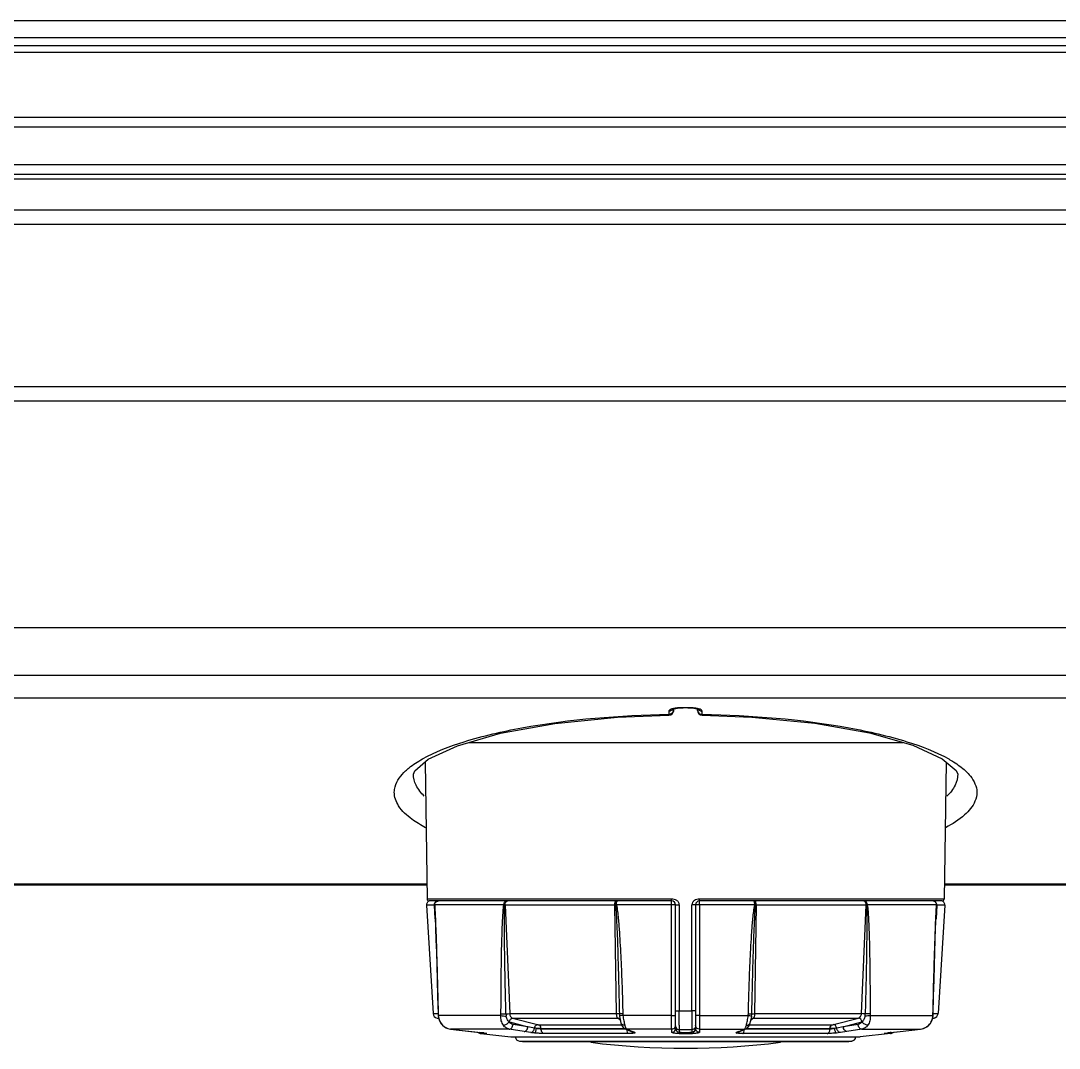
# Model space of a CAD drawing. Header units: millimetres. Extents: x -1319 to 3519, y -1539 to 2345.
# Drawn here: x 549 to 657.8, y -1518 to -1410.3 of the extents above; entities that cross this region are included whole.
import ezdxf

# ---------------------------------------------------------------- set-up
doc = ezdxf.new("R2010")
doc.units = ezdxf.units.MM
doc.header["$LTSCALE"] = 65.395
doc.layers.get('0').update_dxf_attribs({"linetype": 'CONTINUOUS'})

msp = doc.modelspace()

# ---------------------------------------------------------------- linework, layer by layer
at = {"linetype": 'Continuous'}
for p, q in [((1047.16, -1410.34), (228.36, -1410.34)), ((1047.16, -1412.14), (228.36, -1412.14)), ((255.66, -1412.94), (981.66, -1412.94)), ((254.95, -1413.64), (964.23, -1413.64)), ((295.56, -1420.44), (961.6, -1420.44)), ((295.56, -1421.44), (961.6, -1421.44)), ((961.6, -1425.44), (295.56, -1425.44)), ((990.56, -1426.44), (295.56, -1426.44)), ((961.6, -1426.94), (295.56, -1426.94)), ((240.97, -1430.14), (999.16, -1430.14)), ((241.06, -1431.64), (999.06, -1431.64)), ((241.06, -1448.64), (999.06, -1448.64)), ((241.06, -1450.14), (999.06, -1450.14)), ((998.56, -1473.94), (241.56, -1473.94)), ((998.56, -1478.94), (241.56, -1478.94)), ((922.66, -1481.31), (314.66, -1481.31)), ((616.91, -1482.67), (616.91, -1483.01)), ((617.38, -1482.43), (617.64, -1482.37)), ((617.41, -1482.43), (617.41, -1482.58)), ((617.64, -1482.37), (618.01, -1482.33)), ((618.01, -1482.33), (618.41, -1482.31)), ((618.91, -1482.3), (618.41, -1482.3)), ((618.41, -1482.31), (618.41, -1482.3)), ((618.91, -1482.31), (618.41, -1482.31)), ((618.91, -1482.31), (618.91, -1482.3)), ((619.71, -1482.38), (619.95, -1482.44)), ((619.91, -1482.58), (619.91, -1482.43)), ((619.95, -1482.44), (620.01, -1482.46)), ((620.41, -1483.01), (620.41, -1482.67)), ((620.4, -1483.08), (620.41, -1483.01)), ((595.92, -1485.94), (641.41, -1485.94)), ((591.37, -1487.99), (591.58, -1502.35)), ((645.95, -1487.99), (645.74, -1502.35)), ((591.55, -1500.79), (515.77, -1500.79)), ((591.56, -1500.89), (515.77, -1500.89)), ((721.55, -1500.79), (645.77, -1500.79)), ((721.56, -1500.89), (645.77, -1500.89)), ((617.2, -1502.35), (591.58, -1502.35)), ((617.21, -1502.54), (591.78, -1502.54)), ((645.54, -1502.54), (620.11, -1502.54)), ((645.74, -1502.35), (620.12, -1502.35)), ((592.34, -1502.97), (591.51, -1502.97)), ((591.51, -1502.97), (592.21, -1514.35)), ((592.42, -1504.41), (592.34, -1502.97)), ((599.62, -1502.95), (592.37, -1502.95)), ((611.25, -1502.97), (599.75, -1502.97)), ((599.75, -1502.97), (600.24, -1514.35)), ((611.43, -1514.35), (611.25, -1502.97)), ((617.19, -1502.95), (611.41, -1502.95)), ((617.19, -1514.54), (617.19, -1502.95)), ((617.61, -1515.9), (617.61, -1502.94)), ((618, -1502.95), (618, -1514.07)), ((619.32, -1514.07), (619.32, -1502.95)), ((619.71, -1502.94), (619.71, -1515.9)), ((625.91, -1502.95), (620.13, -1502.95)), ((620.13, -1502.95), (620.13, -1514.54)), ((626.07, -1502.97), (625.89, -1514.35)), ((637.57, -1502.97), (626.07, -1502.97)), ((637.08, -1514.35), (637.57, -1502.97)), ((644.95, -1502.95), (637.7, -1502.95)), ((644.98, -1502.97), (644.9, -1504.41)), ((645.81, -1502.97), (644.98, -1502.97)), ((645.81, -1502.97), (645.11, -1514.35)), ((644.59, -1514.39), (644.64, -1512.53)), ((592.21, -1514.35), (592.73, -1514.35)), ((592.74, -1514.36), (592.73, -1514.37)), ((592.73, -1514.37), (592.73, -1514.51)), ((592.73, -1514.51), (592.73, -1514.56)), ((600.24, -1514.35), (611.43, -1514.35)), ((618, -1514.07), (618.66, -1514.07)), ((618.66, -1514.07), (619.32, -1514.07)), ((625.89, -1514.35), (637.08, -1514.35)), ((644.58, -1514.36), (644.59, -1514.37)), ((644.59, -1514.52), (644.59, -1514.39)), ((644.59, -1514.56), (644.59, -1514.52)), ((644.6, -1514.35), (645.11, -1514.35)), ((592.62, -1514.82), (592.78, -1514.82)), ((592.62, -1514.82), (592.79, -1514.85)), ((592.75, -1514.54), (592.73, -1514.56)), ((599.31, -1514.54), (592.75, -1514.54)), ((592.79, -1514.85), (592.82, -1514.93)), ((592.87, -1515.1), (592.87, -1515.1)), ((593.04, -1515.39), (593.18, -1515.55)), ((593.2, -1515.56), (593.18, -1515.55)), ((600.2, -1515.21), (602.14, -1515.72)), ((600.53, -1514.82), (611.54, -1514.82)), ((600.53, -1514.82), (603.15, -1515.5)), ((602.14, -1515.72), (600.58, -1515.47)), ((603.29, -1515.52), (611.96, -1515.52)), ((611.69, -1514.92), (611.54, -1514.82)), ((611.71, -1514.94), (611.69, -1514.92)), ((611.78, -1514.99), (611.71, -1514.94)), ((611.73, -1514.61), (611.77, -1514.81)), ((611.75, -1514.88), (611.75, -1514.88)), ((611.75, -1514.88), (611.79, -1514.93)), ((611.77, -1514.81), (611.79, -1514.92)), ((611.77, -1514.81), (611.77, -1514.81)), ((611.82, -1515.02), (611.78, -1514.99)), ((611.8, -1514.93), (611.81, -1514.95)), ((611.89, -1515.33), (611.89, -1515.33)), ((617.19, -1514.54), (612.1, -1514.54)), ((620.13, -1514.54), (625.22, -1514.54)), ((625.36, -1515.52), (634.03, -1515.52)), ((625.43, -1515.33), (625.43, -1515.33)), ((625.56, -1514.98), (625.5, -1515.02)), ((625.53, -1514.92), (625.55, -1514.81)), ((625.55, -1514.81), (625.59, -1514.61)), ((625.55, -1514.81), (625.55, -1514.81)), ((625.61, -1514.94), (625.56, -1514.98)), ((625.57, -1514.88), (625.57, -1514.88)), ((625.63, -1514.92), (625.61, -1514.94)), ((625.78, -1514.82), (625.63, -1514.92)), ((625.78, -1514.82), (636.79, -1514.82)), ((634.17, -1515.5), (636.79, -1514.82)), ((635.18, -1515.72), (637.12, -1515.21)), ((636.74, -1515.47), (635.18, -1515.72)), ((638.01, -1514.54), (644.57, -1514.54)), ((643.92, -1515.74), (644.14, -1515.55)), ((644.12, -1515.56), (644.14, -1515.55)), ((644.14, -1515.55), (644.27, -1515.4)), ((644.7, -1514.82), (644.53, -1514.85)), ((644.54, -1514.82), (644.7, -1514.82)), ((644.57, -1514.54), (644.59, -1514.56)), ((594.04, -1515.97), (594.03, -1515.97)), ((600.18, -1515.97), (594.04, -1515.97)), ((594.04, -1515.97), (596.17, -1516.22)), ((596.17, -1516.22), (596.17, -1516.22)), ((596.17, -1516.22), (597.11, -1516.32)), ((597.11, -1516.32), (597.11, -1516.32)), ((597.81, -1516.43), (597.2, -1516.43)), ((597.2, -1516.43), (600.36, -1516.78)), ((597.44, -1516.36), (597.51, -1516.37)), ((597.53, -1516.38), (597.51, -1516.37)), ((597.51, -1516.37), (597.6, -1516.39)), ((597.51, -1516.37), (597.53, -1516.38)), ((597.6, -1516.39), (597.66, -1516.4)), ((597.66, -1516.4), (597.71, -1516.4)), ((597.71, -1516.4), (597.74, -1516.41)), ((597.74, -1516.41), (597.76, -1516.41)), ((601.75, -1516.22), (600.18, -1515.97)), ((602.44, -1516.32), (601.75, -1516.22)), ((602.82, -1515.87), (602.14, -1515.72)), ((603.52, -1515.89), (612.26, -1515.89)), ((603.52, -1515.89), (603.52, -1515.97)), ((612.41, -1515.97), (603.52, -1515.97)), ((612.65, -1516.43), (603.83, -1516.43)), ((612.51, -1515.97), (612.33, -1515.93)), ((612.33, -1515.93), (612.97, -1516.21)), ((617.21, -1515.97), (612.51, -1515.97)), ((612.51, -1515.97), (612.8, -1516.09)), ((612.8, -1516.09), (612.91, -1516.14)), ((613.08, -1516.22), (612.9, -1516.18)), ((612.91, -1516.14), (613.08, -1516.22)), ((612.97, -1516.21), (613.14, -1516.28)), ((613.33, -1516.32), (613.14, -1516.28)), ((613.14, -1516.28), (613.14, -1516.28)), ((617.21, -1516.3), (617.21, -1515.97)), ((618.01, -1516.29), (618.01, -1516.03)), ((618.02, -1516.32), (618.13, -1516.34)), ((619.31, -1516.03), (619.31, -1516.29)), ((619.39, -1516.3), (619.49, -1516.26)), ((620.11, -1515.97), (624.81, -1515.97)), ((620.11, -1515.97), (620.11, -1516.3)), ((623.99, -1516.32), (624.18, -1516.28)), ((624.18, -1516.28), (624.35, -1516.21)), ((624.24, -1516.22), (624.41, -1516.14)), ((624.24, -1516.22), (624.42, -1516.18)), ((624.35, -1516.21), (624.99, -1515.93)), ((624.41, -1516.14), (624.52, -1516.09)), ((624.52, -1516.09), (624.81, -1515.97)), ((633.49, -1516.43), (624.67, -1516.43)), ((624.81, -1515.97), (624.99, -1515.93)), ((633.8, -1515.97), (624.91, -1515.97)), ((625.06, -1515.89), (633.8, -1515.89)), ((633.8, -1515.97), (633.8, -1515.89)), ((635.18, -1515.72), (634.5, -1515.87)), ((635.57, -1516.22), (634.88, -1516.32)), ((637.14, -1515.97), (635.57, -1516.22)), ((640.12, -1516.43), (636.96, -1516.78)), ((637.14, -1515.97), (643.28, -1515.97)), ((640.12, -1516.43), (639.51, -1516.43)), ((639.57, -1516.41), (639.56, -1516.41)), ((639.57, -1516.41), (639.58, -1516.41)), ((639.78, -1516.38), (639.87, -1516.37)), ((639.79, -1516.38), (639.81, -1516.37)), ((639.79, -1516.38), (639.8, -1516.37)), ((639.87, -1516.37), (640.11, -1516.34)), ((640.11, -1516.34), (641.15, -1516.22)), ((640.21, -1516.32), (641.15, -1516.22)), ((640.21, -1516.32), (640.21, -1516.32)), ((641.15, -1516.22), (643.29, -1515.97)), ((641.15, -1516.22), (643.28, -1515.97)), ((641.15, -1516.22), (641.15, -1516.22)), ((643.28, -1515.97), (643.29, -1515.97)), ((643.74, -1515.82), (643.92, -1515.73)), ((600.36, -1516.78), (636.96, -1516.78)), ((601.25, -1517.23), (636.07, -1517.23)), ((601.25, -1517.23), (601.56, -1517.27)), ((601.56, -1517.27), (635.76, -1517.27)), ((601.56, -1517.27), (601.69, -1517.27)), ((635.63, -1517.27), (601.69, -1517.27)), ((635.76, -1517.27), (635.63, -1517.27)), ((636.07, -1517.23), (635.76, -1517.27))]:
    msp.add_line(p, q, dxfattribs=at)
for points in [[(617.29, -1482.47), (617.28, -1482.47), (617.38, -1482.43)], [(618.91, -1482.31), (619.36, -1482.33), (619.71, -1482.38)], [(590.14, -1489.27), (590.3, -1488.9), (591.7, -1487.7), (594.76, -1486.28), (599.27, -1484.98), (604.97, -1483.96), (611.54, -1483.3), (616.92, -1483.08)], [(620.4, -1483.08), (625.6, -1483.29), (632.19, -1483.93), (637.92, -1484.95), (642.46, -1486.24), (645.56, -1487.67), (647.01, -1488.88), (647.18, -1489.27)], [(592.37, -1503.32), (592.42, -1504.21), (592.47, -1505.41), (592.51, -1506.62), (592.55, -1507.91), (592.59, -1509.29), (592.63, -1510.82), (592.68, -1512.53), (592.73, -1514.37)], [(644.64, -1512.53), (644.69, -1510.82), (644.73, -1509.3), (644.77, -1507.91), (644.81, -1506.62), (644.86, -1505.41), (644.9, -1504.22), (644.95, -1503.32)], [(592.73, -1514.56), (592.76, -1514.77), (592.87, -1515.09), (593.04, -1515.39)], [(592.87, -1515.1), (593.05, -1515.4), (593.18, -1515.55)], [(593.18, -1515.55), (593.4, -1515.74), (593.58, -1515.82)], [(593.2, -1515.57), (593.39, -1515.73), (593.76, -1515.91), (594.03, -1515.97)], [(611.79, -1514.92), (611.85, -1515.17), (611.89, -1515.33)], [(611.89, -1515.33), (611.94, -1515.48), (612.03, -1515.66), (612.15, -1515.82), (612.33, -1515.93)], [(624.99, -1515.93), (625.16, -1515.83), (625.29, -1515.67), (625.38, -1515.48), (625.43, -1515.33)], [(625.43, -1515.33), (625.47, -1515.18), (625.53, -1514.92)], [(625.52, -1514.92), (625.51, -1514.94), (625.52, -1514.94)], [(625.52, -1514.94), (625.56, -1514.9), (625.57, -1514.88)], [(644.27, -1515.4), (644.45, -1515.1), (644.56, -1514.78), (644.59, -1514.56)], [(644.37, -1515.24), (644.45, -1515.09), (644.5, -1514.93)], [(594.03, -1515.97), (597.2, -1516.33), (597.44, -1516.36)], [(617.61, -1515.89), (617.63, -1516.03), (617.71, -1516.16), (617.81, -1516.25), (617.92, -1516.3), (618.02, -1516.32)], [(618.13, -1516.34), (618.28, -1516.35), (618.46, -1516.36), (618.65, -1516.36), (618.85, -1516.36), (619.03, -1516.35), (619.17, -1516.34)], [(619.17, -1516.34), (619.29, -1516.32), (619.39, -1516.3)], [(619.49, -1516.26), (619.6, -1516.17), (619.68, -1516.05), (619.71, -1515.89)], [(639.56, -1516.41), (639.56, -1516.41), (639.57, -1516.41), (639.6, -1516.4), (639.65, -1516.4)], [(639.65, -1516.4), (639.71, -1516.39), (639.78, -1516.38)], [(643.29, -1515.97), (643.55, -1515.91), (643.92, -1515.74)]]:
    msp.add_lwpolyline(points, dxfattribs=at)
for centre, radius, start, end in [((616.91, -1482.58), 0.5, 270.8946, 0), ((618.41, -1488.27), 5.97, 89.9948, 92.1409), ((618.91, -1488.24), 5.94, 87.4326, 90.0097), ((620.41, -1482.58), 0.5, 180, 269.1062), ((591.91, -1502.94), 0.4, 90, 183.5), ((591.78, -1502.34), 0.2, 180.84, 270), ((592.75, -1502.91), 0.369, 90.0072, 93.8752), ((599.91, -1502.67), 0.122, 90.0198, 96.3934), ((617.21, -1502.94), 0.4, 0, 90), ((620.11, -1502.94), 0.4, 90, 180), ((637.41, -1502.67), 0.122, 83.6083, 89.9812), ((644.57, -1502.91), 0.369, 86.1248, 89.9928), ((645.41, -1502.94), 0.4, 356.5, 90), ((645.54, -1502.34), 0.2, 270, 359.16), ((545.04, -1506.05), 47.41, 3.3537, 3.725), ((599.75, -1498.66), 4.31, 269.1514, 269.9029), ((600.04, -1502.78), 0.238, 120.0018, 121.7723), ((611.25, -1497.5), 5.47, 270.0395, 270.7491), ((613.14, -1512.61), 9.81, 100.18, 100.7042), ((624.15, -1512.76), 9.96, 79.2993, 79.8157), ((626.07, -1497.5), 5.47, 269.2508, 269.9608), ((637.28, -1502.78), 0.238, 58.2278, 59.9982), ((637.57, -1498.66), 4.31, 270.0975, 270.8485), ((692.28, -1506.05), 47.41, 176.2749, 176.6463), ((592.71, -1514.32), 0.5, 183.5, 259.5), ((596.53, -1514.27), 3.79, 181.4209, 182.7431), ((597.86, -1514.21), 5.11, 182.757, 183.7233), ((601.77, -1514.31), 1.93, 181.7515, 188.862), ((613.93, -1514.33), 2.21, 181.1093, 187.3062), ((623.38, -1514.32), 2.22, 352.701, 358.8839), ((635.55, -1514.31), 1.94, 351.1461, 358.2413), ((640.79, -1514.27), 3.78, 357.3126, 358.5793), ((639.53, -1514.21), 5.05, 356.2715, 357.2923), ((644.61, -1514.32), 0.5, 280.5, 356.5), ((594.25, -1514.46), 1.5, 182.798, 183.5433), ((594.27, -1514.51), 1.5, 223.9552, 224.6058), ((594.22, -1514.55), 1.43, 224.6086, 236.9445), ((600.32, -1514.75), 0.477, 252.5046, 255.3146), ((611.54, -1515.18), 0.36, 57.3375, 66.6044), ((611.54, -1515.18), 0.362, 54.3906, 57.3393), ((625.78, -1515.18), 0.362, 122.8758, 125.6098), ((625.78, -1515.18), 0.361, 113.3967, 122.8776), ((637, -1514.75), 0.477, 284.687, 287.496), ((643.1, -1514.55), 1.43, 302.8366, 315.3918), ((643.06, -1514.51), 1.49, 315.3886, 316.0392), ((643.07, -1514.46), 1.5, 356.4607, 357.2024), ((594.2, -1514.58), 1.4, 236.9827, 250.6584), ((594.19, -1514.6), 1.38, 250.7112, 263.3865), ((597.26, -1515.94), 0.5, 227.6271, 263.661), ((594.24, -1541.32), 25.16, 82.7732, 83.4402), ((595.27, -1533.05), 16.83, 82.3474, 82.7374), ((597.87, -1515.96), 0.476, 250.8506, 263.4182), ((603.68, -1570.71), 54.82, 90.1728, 90.6826), ((599.56, -1547.73), 34.29, 66.5523, 66.78), ((599.88, -1547), 33.5, 66.3189, 66.5509), ((617.63, -1515.9), 0.0247, 180.0347, 187.3885), ((618.66, -1764.7), 248.67, 89.8502, 90.1498), ((619.69, -1515.9), 0.0247, 351.5787, 0.0044), ((637.44, -1547), 33.5, 113.4491, 113.6811), ((637.76, -1547.73), 34.29, 113.22, 113.4477), ((633.7, -1562.68), 46.79, 89.2736, 89.8709), ((639.45, -1515.96), 0.476, 276.582, 289.1746), ((642.05, -1533.04), 16.81, 97.037, 97.662), ((643.04, -1540.94), 24.78, 96.5501, 97.0694), ((640.06, -1515.94), 0.5, 276.339, 312.3729), ((643.13, -1514.6), 1.38, 276.6125, 289.0187), ((643.12, -1514.58), 1.4, 289.0707, 302.796), ((601.31, -1516.73), 0.5, 186.1335, 263), ((618.66, -1437.97), 80, 262.8664, 277.1336), ((636.01, -1516.73), 0.5, 277, 353.8665)]:
    msp.add_arc(centre, radius, start, end, dxfattribs=at)
for points, knots in [([(616.93, -1482.61), (616.92, -1482.62), (616.91, -1482.64), (616.91, -1482.66), (616.91, -1482.67)], [0, 0, 0, 0, 0.523395, 1, 1, 1, 1]), ([(617.41, -1482.39), (617.35, -1482.4), (617.18, -1482.45), (616.99, -1482.51), (616.93, -1482.61)], [0, 0, 0, 0, 0.339142, 1, 1, 1, 1]), ([(619.91, -1482.39), (619.86, -1482.38), (619.61, -1482.33), (619.37, -1482.31), (619.18, -1482.3)], [0, 0, 0, 0, 0.225904, 1, 1, 1, 1]), ([(620.41, -1482.67), (620.41, -1482.6), (620.21, -1482.46), (620.04, -1482.42), (619.91, -1482.39)], [0, 0, 0, 0, 0.343329, 1, 1, 1, 1]), ([(591.09, -1487.67), (592.46, -1486.9), (595.91, -1485.6), (604.5, -1483.64), (611.76, -1483.09), (616.91, -1483.01)], [0, 0, 0, 0, 0.179214, 0.414572, 1, 1, 1, 1]), ([(616.91, -1483.01), (616.91, -1483.03), (616.91, -1483.05), (616.91, -1483.07), (616.92, -1483.07)], [0, 0, 0, 0, 0.618969, 1, 1, 1, 1]), ([(616.92, -1483.07), (616.92, -1483.08), (616.92, -1483.08), (616.92, -1483.08), (616.92, -1483.08)], [0, 0, 0, 0, 0.720802, 1, 1, 1, 1]), ([(620.41, -1483.01), (625.56, -1483.09), (632.82, -1483.64), (641.41, -1485.6), (644.85, -1486.89), (646.23, -1487.67)], [0, 0, 0, 0, 0.585386, 0.820752, 1, 1, 1, 1]), ([(589.32, -1488.92), (589.44, -1488.81), (589.99, -1488.34), (590.6, -1487.95), (591.09, -1487.67)], [0, 0, 0, 0, 0.225147, 1, 1, 1, 1]), ([(646.23, -1487.67), (646.4, -1487.77), (647.02, -1488.14), (647.61, -1488.57), (648, -1488.92)], [0, 0, 0, 0, 0.275861, 1, 1, 1, 1]), ([(588.14, -1491.14), (588.15, -1490.95), (588.28, -1490.1), (588.84, -1489.38), (589.32, -1488.92)], [0, 0, 0, 0, 0.221528, 1, 1, 1, 1]), ([(591.28, -1491.57), (590.94, -1491.23), (590.37, -1490.54), (590.14, -1489.64), (590.14, -1489.24)], [0, 0, 0, 0, 0.5442, 1, 1, 1, 1]), ([(647.18, -1489.24), (647.18, -1489.64), (646.95, -1490.54), (646.38, -1491.23), (646.04, -1491.57)], [0, 0, 0, 0, 0.455802, 1, 1, 1, 1]), ([(648, -1488.92), (648.18, -1489.09), (648.76, -1489.7), (649.17, -1490.54), (649.18, -1491.14)], [0, 0, 0, 0, 0.292713, 1, 1, 1, 1]), ([(591.42, -1494.87), (590.93, -1494.6), (589.88, -1493.97), (588.57, -1492.81), (588.13, -1491.64), (588.14, -1491.14)], [0, 0, 0, 0, 0.326634, 0.70837, 1, 1, 1, 1]), ([(649.18, -1491.14), (649.18, -1491.47), (648.97, -1492.4), (647.8, -1493.75), (646.61, -1494.49), (645.9, -1494.87)], [0, 0, 0, 0, 0.189451, 0.533695, 1, 1, 1, 1]), ([(592.34, -1502.97), (592.34, -1502.92), (592.35, -1502.81), (592.44, -1502.66), (592.57, -1502.57), (592.67, -1502.54), (592.73, -1502.54)], [0, 0, 0, 0, 0.253542, 0.505147, 0.753699, 1, 1, 1, 1]), ([(592.37, -1502.95), (592.36, -1502.85), (592.43, -1502.65), (592.63, -1502.55), (592.73, -1502.55)], [0, 0, 0, 0, 0.505498, 1, 1, 1, 1]), ([(599.62, -1502.95), (599.61, -1502.9), (599.63, -1502.8), (599.69, -1502.67), (599.78, -1502.57), (599.86, -1502.54), (599.9, -1502.54)], [0, 0, 0, 0, 0.288695, 0.556836, 0.791847, 1, 1, 1, 1]), ([(599.69, -1502.97), (599.69, -1502.92), (599.7, -1502.82), (599.74, -1502.66), (599.83, -1502.55), (599.9, -1502.55)], [0, 0, 0, 0, 0.310015, 0.593315, 1, 1, 1, 1]), ([(599.92, -1502.57), (599.93, -1502.57), (599.96, -1502.55), (600, -1502.54), (600.02, -1502.54)], [0, 0, 0, 0, 0.25938, 1, 1, 1, 1]), ([(611.25, -1502.97), (611.25, -1502.87), (611.26, -1502.75), (611.3, -1502.62), (611.32, -1502.57), (611.34, -1502.54), (611.36, -1502.54)], [0, 0, 0, 0, 0.660034, 0.783004, 0.880433, 1, 1, 1, 1]), ([(611.43, -1502.58), (611.43, -1502.57), (611.45, -1502.56), (611.48, -1502.54), (611.5, -1502.54)], [0, 0, 0, 0, 0.281711, 1, 1, 1, 1]), ([(611.48, -1502.58), (611.48, -1502.57), (611.49, -1502.56), (611.5, -1502.55), (611.51, -1502.55)], [0, 0, 0, 0, 0.298799, 1, 1, 1, 1]), ([(617.19, -1502.95), (617.19, -1502.9), (617.19, -1502.83), (617.19, -1502.73), (617.19, -1502.67), (617.2, -1502.62), (617.2, -1502.58), (617.2, -1502.56), (617.21, -1502.54), (617.21, -1502.54)], [0, 0, 0, 0, 0.379524, 0.551682, 0.702937, 0.827453, 0.920299, 0.978097, 1, 1, 1, 1]), ([(617.21, -1502.54), (617.21, -1502.54), (617.21, -1502.54), (617.21, -1502.53), (617.2, -1502.51), (617.2, -1502.47), (617.2, -1502.42), (617.2, -1502.37), (617.2, -1502.34)], [0, 0, 0, 0, 0.021788, 0.079304, 0.171935, 0.29583, 0.619018, 1, 1, 1, 1]), ([(618, -1502.95), (618, -1502.86), (617.94, -1502.67), (617.74, -1502.47), (617.48, -1502.36), (617.29, -1502.35), (617.2, -1502.35)], [0, 0, 0, 0, 0.248673, 0.498719, 0.749065, 1, 1, 1, 1]), ([(620.12, -1502.35), (620.03, -1502.35), (619.84, -1502.36), (619.58, -1502.47), (619.38, -1502.67), (619.32, -1502.86), (619.32, -1502.95)], [0, 0, 0, 0, 0.250936, 0.501282, 0.751327, 1, 1, 1, 1]), ([(620.11, -1502.54), (620.11, -1502.54), (620.11, -1502.54), (620.11, -1502.53), (620.12, -1502.51), (620.12, -1502.47), (620.12, -1502.42), (620.12, -1502.37), (620.12, -1502.34)], [0, 0, 0, 0, 0.021772, 0.0793, 0.171969, 0.295836, 0.61905, 1, 1, 1, 1]), ([(620.13, -1502.95), (620.13, -1502.9), (620.13, -1502.83), (620.13, -1502.73), (620.13, -1502.67), (620.12, -1502.62), (620.12, -1502.58), (620.12, -1502.56), (620.11, -1502.54), (620.11, -1502.54)], [0, 0, 0, 0, 0.379524, 0.551682, 0.702937, 0.827453, 0.920299, 0.978097, 1, 1, 1, 1]), ([(625.89, -1502.58), (625.89, -1502.57), (625.87, -1502.56), (625.84, -1502.54), (625.82, -1502.54)], [0, 0, 0, 0, 0.281712, 1, 1, 1, 1]), ([(625.84, -1502.58), (625.84, -1502.57), (625.83, -1502.56), (625.82, -1502.55), (625.82, -1502.55)], [0, 0, 0, 0, 0.298799, 1, 1, 1, 1]), ([(626.07, -1502.97), (626.07, -1502.87), (626.06, -1502.75), (626.02, -1502.62), (626, -1502.57), (625.98, -1502.54), (625.96, -1502.54)], [0, 0, 0, 0, 0.660034, 0.783004, 0.880433, 1, 1, 1, 1]), ([(637.4, -1502.57), (637.39, -1502.57), (637.36, -1502.55), (637.32, -1502.54), (637.3, -1502.54)], [0, 0, 0, 0, 0.25938, 1, 1, 1, 1]), ([(637.7, -1502.95), (637.71, -1502.9), (637.69, -1502.8), (637.64, -1502.67), (637.54, -1502.57), (637.46, -1502.54), (637.42, -1502.54)], [0, 0, 0, 0, 0.288695, 0.556836, 0.791847, 1, 1, 1, 1]), ([(637.63, -1502.97), (637.63, -1502.92), (637.62, -1502.82), (637.58, -1502.66), (637.49, -1502.55), (637.42, -1502.55)], [0, 0, 0, 0, 0.310017, 0.593317, 1, 1, 1, 1]), ([(644.98, -1502.97), (644.98, -1502.92), (644.97, -1502.81), (644.88, -1502.66), (644.75, -1502.57), (644.65, -1502.54), (644.59, -1502.54)], [0, 0, 0, 0, 0.253542, 0.505147, 0.753699, 1, 1, 1, 1]), ([(644.95, -1502.95), (644.96, -1502.85), (644.89, -1502.65), (644.69, -1502.55), (644.59, -1502.55)], [0, 0, 0, 0, 0.505498, 1, 1, 1, 1]), ([(592.35, -1502.97), (592.35, -1502.97), (592.35, -1502.97), (592.34, -1502.97), (592.34, -1502.97)], [0, 0, 0, 0, 0.141496, 1, 1, 1, 1]), ([(592.35, -1502.97), (592.35, -1502.89), (592.39, -1502.72), (592.52, -1502.61), (592.59, -1502.58)], [0, 0, 0, 0, 0.500361, 1, 1, 1, 1]), ([(592.37, -1502.95), (592.36, -1502.95), (592.36, -1502.96), (592.35, -1502.96), (592.35, -1502.97)], [0, 0, 0, 0, 0.306284, 1, 1, 1, 1]), ([(592.4, -1503.43), (592.42, -1503.89), (592.46, -1504.79), (592.53, -1506.61), (592.6, -1508.89), (592.68, -1511.63), (592.72, -1513.45), (592.74, -1514.36)], [0, 0, 0, 0, 0.124534, 0.249428, 0.499503, 0.749722, 1, 1, 1, 1]), ([(599.32, -1514.36), (599.32, -1513.41), (599.33, -1511.98), (599.35, -1510.08), (599.37, -1508.65), (599.39, -1507.22), (599.43, -1506.03), (599.46, -1505.08), (599.5, -1504.37), (599.54, -1503.66), (599.58, -1503.19), (599.62, -1502.95)], [0, 0, 0, 0, 0.25031, 0.375442, 0.500552, 0.625629, 0.750651, 0.813128, 0.875561, 0.937912, 1, 1, 1, 1]), ([(599.69, -1502.97), (599.68, -1502.97), (599.66, -1502.96), (599.63, -1502.96), (599.62, -1502.95)], [0, 0, 0, 0, 0.263638, 1, 1, 1, 1]), ([(599.84, -1514.37), (599.81, -1513.42), (599.77, -1511.52), (599.72, -1509.14), (599.7, -1507.24), (599.68, -1505.82), (599.67, -1504.63), (599.67, -1503.68), (599.68, -1503.21), (599.69, -1502.97)], [0, 0, 0, 0, 0.250116, 0.500199, 0.625221, 0.750222, 0.875183, 0.93763, 1, 1, 1, 1]), ([(599.75, -1502.97), (599.74, -1502.93), (599.75, -1502.79), (599.82, -1502.63), (599.91, -1502.58)], [0, 0, 0, 0, 0.279091, 1, 1, 1, 1]), ([(611.32, -1502.97), (611.32, -1502.89), (611.33, -1502.75), (611.39, -1502.62), (611.43, -1502.58)], [0, 0, 0, 0, 0.570481, 1, 1, 1, 1]), ([(611.32, -1502.97), (611.35, -1503.21), (611.38, -1503.68), (611.43, -1504.63), (611.48, -1505.82), (611.54, -1507.24), (611.59, -1509.14), (611.66, -1511.52), (611.7, -1513.42), (611.72, -1514.37)], [0, 0, 0, 0, 0.062519, 0.125032, 0.250045, 0.375048, 0.500046, 0.750028, 1, 1, 1, 1]), ([(611.41, -1502.95), (611.41, -1502.88), (611.42, -1502.77), (611.44, -1502.64), (611.46, -1502.59), (611.48, -1502.58)], [0, 0, 0, 0, 0.588096, 0.82492, 1, 1, 1, 1]), ([(611.41, -1502.95), (611.46, -1503.18), (611.53, -1503.66), (611.61, -1504.37), (611.67, -1505.08), (611.74, -1506.03), (611.81, -1507.22), (611.89, -1508.65), (611.95, -1510.08), (612.02, -1511.98), (612.06, -1513.41), (612.08, -1514.36)], [0, 0, 0, 0, 0.062467, 0.124966, 0.18747, 0.249975, 0.374983, 0.49999, 0.624996, 0.749999, 1, 1, 1, 1]), ([(617.61, -1502.94), (617.61, -1502.95), (617.61, -1502.95), (617.6, -1502.95), (617.59, -1502.95), (617.57, -1502.95), (617.53, -1502.95), (617.48, -1502.95), (617.42, -1502.95), (617.32, -1502.95), (617.24, -1502.95), (617.19, -1502.95)], [0, 0, 0, 0, 0.005241, 0.019964, 0.04418, 0.077728, 0.171248, 0.296746, 0.448956, 0.621715, 1, 1, 1, 1]), ([(617.61, -1502.94), (617.61, -1502.95), (617.61, -1502.94), (617.62, -1502.95), (617.63, -1502.95), (617.65, -1502.95), (617.68, -1502.95), (617.73, -1502.95), (617.79, -1502.95), (617.88, -1502.95), (617.95, -1502.95), (618, -1502.95)], [0, 0, 0, 0, 0.005022, 0.019417, 0.043119, 0.075969, 0.167966, 0.291715, 0.442779, 0.615656, 1, 1, 1, 1]), ([(619.71, -1502.94), (619.71, -1502.95), (619.71, -1502.94), (619.7, -1502.95), (619.69, -1502.95), (619.67, -1502.95), (619.64, -1502.95), (619.59, -1502.95), (619.53, -1502.95), (619.44, -1502.95), (619.37, -1502.95), (619.32, -1502.95)], [0, 0, 0, 0, 0.005022, 0.019417, 0.043119, 0.075969, 0.167966, 0.291715, 0.442779, 0.615656, 1, 1, 1, 1]), ([(620.13, -1502.95), (620.08, -1502.95), (620, -1502.95), (619.9, -1502.95), (619.84, -1502.95), (619.79, -1502.95), (619.75, -1502.95), (619.73, -1502.95), (619.72, -1502.95), (619.71, -1502.95), (619.71, -1502.95), (619.71, -1502.94)], [0, 0, 0, 0, 0.378285, 0.551044, 0.703254, 0.828752, 0.922272, 0.95582, 0.980036, 0.994759, 1, 1, 1, 1]), ([(625.24, -1514.36), (625.26, -1513.41), (625.3, -1511.98), (625.37, -1510.08), (625.43, -1508.65), (625.51, -1507.22), (625.58, -1506.03), (625.65, -1505.08), (625.71, -1504.37), (625.79, -1503.66), (625.86, -1503.18), (625.91, -1502.95)], [0, 0, 0, 0, 0.250001, 0.375004, 0.50001, 0.625017, 0.750025, 0.81253, 0.875034, 0.937534, 1, 1, 1, 1]), ([(625.6, -1514.37), (625.62, -1513.42), (625.66, -1511.52), (625.73, -1509.14), (625.78, -1507.24), (625.84, -1505.82), (625.89, -1504.63), (625.94, -1503.68), (625.97, -1503.21), (626, -1502.97)], [0, 0, 0, 0, 0.249972, 0.499954, 0.624952, 0.749955, 0.874968, 0.937481, 1, 1, 1, 1]), ([(625.91, -1502.95), (625.91, -1502.88), (625.9, -1502.77), (625.88, -1502.64), (625.86, -1502.59), (625.84, -1502.58)], [0, 0, 0, 0, 0.588096, 0.82492, 1, 1, 1, 1]), ([(626, -1502.97), (626, -1502.89), (625.99, -1502.75), (625.93, -1502.62), (625.89, -1502.58)], [0, 0, 0, 0, 0.57048, 1, 1, 1, 1]), ([(637.57, -1502.97), (637.58, -1502.93), (637.57, -1502.79), (637.5, -1502.63), (637.41, -1502.58)], [0, 0, 0, 0, 0.279091, 1, 1, 1, 1]), ([(637.63, -1502.97), (637.64, -1503.21), (637.65, -1503.68), (637.65, -1504.63), (637.64, -1505.82), (637.63, -1507.24), (637.6, -1509.14), (637.55, -1511.52), (637.51, -1513.42), (637.48, -1514.37)], [0, 0, 0, 0, 0.06237, 0.124817, 0.249778, 0.374779, 0.499801, 0.749884, 1, 1, 1, 1]), ([(637.7, -1502.95), (637.7, -1502.95), (637.67, -1502.96), (637.65, -1502.96), (637.63, -1502.97)], [0, 0, 0, 0, 0.235744, 1, 1, 1, 1]), ([(637.7, -1502.95), (637.74, -1503.19), (637.78, -1503.66), (637.82, -1504.37), (637.86, -1505.08), (637.89, -1506.03), (637.93, -1507.22), (637.95, -1508.65), (637.97, -1510.08), (637.99, -1511.98), (638, -1513.41), (638, -1514.36)], [0, 0, 0, 0, 0.062088, 0.124439, 0.186872, 0.249349, 0.374371, 0.499448, 0.624558, 0.74969, 1, 1, 1, 1]), ([(644.58, -1514.36), (644.6, -1513.46), (644.64, -1511.64), (644.72, -1508.93), (644.79, -1506.66), (644.86, -1504.85), (644.9, -1503.95), (644.92, -1503.5)], [0, 0, 0, 0, 0.250267, 0.500475, 0.750542, 0.875438, 1, 1, 1, 1]), ([(644.97, -1502.97), (644.97, -1502.89), (644.93, -1502.72), (644.8, -1502.61), (644.73, -1502.58)], [0, 0, 0, 0, 0.500361, 1, 1, 1, 1]), ([(644.97, -1502.97), (644.97, -1502.97), (644.97, -1502.96), (644.96, -1502.96), (644.95, -1502.95)], [0, 0, 0, 0, 0.202387, 1, 1, 1, 1]), ([(644.98, -1502.97), (644.98, -1502.97), (644.98, -1502.97), (644.97, -1502.97), (644.97, -1502.97)], [0, 0, 0, 0, 0.358439, 1, 1, 1, 1]), ([(599.32, -1514.36), (599.36, -1514.36), (599.53, -1514.37), (599.7, -1514.37), (599.84, -1514.37)], [0, 0, 0, 0, 0.213536, 1, 1, 1, 1]), ([(599.84, -1514.37), (599.87, -1514.37), (600, -1514.36), (600.14, -1514.35), (600.24, -1514.35)], [0, 0, 0, 0, 0.264401, 1, 1, 1, 1]), ([(600.24, -1514.35), (600.24, -1514.46), (600.29, -1514.65), (600.45, -1514.79), (600.53, -1514.82)], [0, 0, 0, 0, 0.548265, 1, 1, 1, 1]), ([(611.72, -1514.37), (611.7, -1514.36), (611.67, -1514.36), (611.58, -1514.36), (611.5, -1514.35), (611.43, -1514.35)], [0, 0, 0, 0, 0.130403, 0.351916, 1, 1, 1, 1]), ([(611.54, -1514.82), (611.52, -1514.8), (611.49, -1514.75), (611.46, -1514.65), (611.44, -1514.51), (611.44, -1514.41), (611.43, -1514.35)], [0, 0, 0, 0, 0.142284, 0.368735, 0.664039, 1, 1, 1, 1]), ([(612.08, -1514.36), (612, -1514.37), (611.88, -1514.37), (611.76, -1514.37), (611.72, -1514.37)], [0, 0, 0, 0, 0.649454, 1, 1, 1, 1]), ([(617.19, -1514.54), (617.24, -1514.54), (617.32, -1514.54), (617.42, -1514.54), (617.48, -1514.54), (617.53, -1514.53), (617.57, -1514.53), (617.59, -1514.53), (617.6, -1514.53), (617.61, -1514.53), (617.61, -1514.53), (617.61, -1514.53)], [0, 0, 0, 0, 0.378203, 0.55107, 0.703261, 0.828652, 0.922277, 0.955785, 0.979999, 0.994746, 1, 1, 1, 1]), ([(617.61, -1514.07), (617.61, -1514.07), (617.61, -1514.07), (617.62, -1514.07), (617.63, -1514.07), (617.65, -1514.07), (617.68, -1514.07), (617.73, -1514.07), (617.79, -1514.07), (617.88, -1514.07), (617.95, -1514.07), (618, -1514.07)], [0, 0, 0, 0, 0.005025, 0.01942, 0.043121, 0.075969, 0.167963, 0.291708, 0.44277, 0.615646, 1, 1, 1, 1]), ([(618.01, -1516.03), (618.01, -1515.97), (618.01, -1515.75), (618, -1515.34), (618, -1514.75), (618, -1514.31), (618, -1514.07)], [0, 0, 0, 0, 0.102701, 0.324979, 0.637727, 1, 1, 1, 1]), ([(619.32, -1514.07), (619.32, -1514.31), (619.32, -1514.75), (619.32, -1515.34), (619.31, -1515.75), (619.31, -1515.97), (619.31, -1516.03)], [0, 0, 0, 0, 0.362273, 0.675021, 0.897299, 1, 1, 1, 1]), ([(619.71, -1514.07), (619.71, -1514.07), (619.71, -1514.07), (619.7, -1514.07), (619.69, -1514.07), (619.67, -1514.07), (619.64, -1514.07), (619.59, -1514.07), (619.53, -1514.07), (619.44, -1514.07), (619.37, -1514.07), (619.32, -1514.07)], [0, 0, 0, 0, 0.005032, 0.019434, 0.04314, 0.075992, 0.167992, 0.291739, 0.442798, 0.615667, 1, 1, 1, 1]), ([(620.13, -1514.54), (620.08, -1514.54), (620, -1514.54), (619.9, -1514.54), (619.84, -1514.54), (619.79, -1514.53), (619.75, -1514.53), (619.73, -1514.53), (619.72, -1514.53), (619.71, -1514.53), (619.71, -1514.53), (619.71, -1514.53)], [0, 0, 0, 0, 0.378187, 0.551049, 0.703238, 0.82863, 0.922259, 0.955771, 0.979989, 0.994741, 1, 1, 1, 1]), ([(625.24, -1514.36), (625.32, -1514.37), (625.44, -1514.37), (625.56, -1514.37), (625.6, -1514.37)], [0, 0, 0, 0, 0.649403, 1, 1, 1, 1]), ([(625.6, -1514.37), (625.62, -1514.36), (625.65, -1514.36), (625.74, -1514.36), (625.82, -1514.35), (625.89, -1514.35)], [0, 0, 0, 0, 0.130387, 0.351894, 1, 1, 1, 1]), ([(625.89, -1514.35), (625.88, -1514.41), (625.88, -1514.51), (625.86, -1514.65), (625.83, -1514.75), (625.8, -1514.8), (625.78, -1514.82)], [0, 0, 0, 0, 0.335952, 0.63126, 0.857713, 1, 1, 1, 1]), ([(636.79, -1514.82), (636.87, -1514.79), (637.03, -1514.65), (637.08, -1514.46), (637.08, -1514.35)], [0, 0, 0, 0, 0.45173, 1, 1, 1, 1]), ([(637.48, -1514.37), (637.45, -1514.37), (637.32, -1514.36), (637.18, -1514.35), (637.08, -1514.35)], [0, 0, 0, 0, 0.264406, 1, 1, 1, 1]), ([(638, -1514.36), (637.96, -1514.36), (637.79, -1514.37), (637.62, -1514.37), (637.48, -1514.37)], [0, 0, 0, 0, 0.21354, 1, 1, 1, 1]), ([(592.75, -1514.56), (592.76, -1514.74), (592.85, -1515.1), (593.06, -1515.42), (593.19, -1515.55)], [0, 0, 0, 0, 0.501228, 1, 1, 1, 1]), ([(599.57, -1515.56), (599.47, -1515.42), (599.32, -1515.08), (599.3, -1514.72), (599.31, -1514.54)], [0, 0, 0, 0, 0.481303, 1, 1, 1, 1]), ([(599.31, -1514.54), (599.39, -1514.56), (599.58, -1514.59), (599.76, -1514.6), (599.86, -1514.61)], [0, 0, 0, 0, 0.469984, 1, 1, 1, 1]), ([(599.57, -1515.56), (599.62, -1515.56), (599.74, -1515.54), (599.95, -1515.43), (600.1, -1515.31), (600.17, -1515.2)], [0, 0, 0, 0, 0.21699, 0.475011, 1, 1, 1, 1]), ([(600.18, -1515.97), (600.07, -1515.95), (599.83, -1515.85), (599.65, -1515.67), (599.57, -1515.56)], [0, 0, 0, 0, 0.474275, 1, 1, 1, 1]), ([(600.17, -1515.2), (600.13, -1515.17), (599.97, -1515.01), (599.88, -1514.78), (599.86, -1514.61)], [0, 0, 0, 0, 0.23013, 1, 1, 1, 1]), ([(600.58, -1515.47), (600.5, -1515.46), (600.34, -1515.39), (600.22, -1515.27), (600.17, -1515.2)], [0, 0, 0, 0, 0.473678, 1, 1, 1, 1]), ([(600.18, -1515.97), (600.23, -1515.97), (600.34, -1515.94), (600.46, -1515.83), (600.55, -1515.66), (600.57, -1515.54), (600.58, -1515.47)], [0, 0, 0, 0, 0.208918, 0.447389, 0.716072, 1, 1, 1, 1]), ([(600.2, -1515.21), (600.2, -1515.16), (600.23, -1515.06), (600.32, -1514.9), (600.45, -1514.82), (600.53, -1514.82)], [0, 0, 0, 0, 0.283818, 0.555881, 1, 1, 1, 1]), ([(602.82, -1515.87), (602.83, -1515.82), (602.86, -1515.72), (602.96, -1515.58), (603.08, -1515.5), (603.15, -1515.5)], [0, 0, 0, 0, 0.284941, 0.555671, 1, 1, 1, 1]), ([(603.15, -1515.5), (603.16, -1515.51), (603.21, -1515.52), (603.26, -1515.52), (603.29, -1515.52)], [0, 0, 0, 0, 0.228947, 1, 1, 1, 1]), ([(603.52, -1515.89), (603.52, -1515.81), (603.48, -1515.65), (603.36, -1515.54), (603.29, -1515.52)], [0, 0, 0, 0, 0.552797, 1, 1, 1, 1]), ([(612.1, -1514.54), (612.02, -1514.55), (611.91, -1514.57), (611.79, -1514.59), (611.75, -1514.6), (611.73, -1514.61)], [0, 0, 0, 0, 0.672203, 0.889598, 1, 1, 1, 1]), ([(612.29, -1515.56), (612.25, -1515.56), (612.15, -1515.55), (612.03, -1515.51), (611.94, -1515.43), (611.9, -1515.37), (611.89, -1515.33)], [0, 0, 0, 0, 0.288109, 0.550605, 0.784654, 1, 1, 1, 1]), ([(612.1, -1514.54), (612.12, -1514.72), (612.18, -1515.07), (612.25, -1515.41), (612.29, -1515.56)], [0, 0, 0, 0, 0.538452, 1, 1, 1, 1]), ([(612.29, -1515.56), (612.3, -1515.58), (612.32, -1515.65), (612.34, -1515.71), (612.36, -1515.76)], [0, 0, 0, 0, 0.271921, 1, 1, 1, 1]), ([(617.21, -1515.97), (617.21, -1515.95), (617.2, -1515.9), (617.2, -1515.75), (617.19, -1515.46), (617.19, -1515.03), (617.19, -1514.71), (617.19, -1514.54)], [0, 0, 0, 0, 0.036865, 0.105458, 0.328126, 0.639608, 1, 1, 1, 1]), ([(620.13, -1514.54), (620.13, -1514.71), (620.13, -1515.03), (620.13, -1515.46), (620.12, -1515.75), (620.12, -1515.9), (620.11, -1515.95), (620.11, -1515.97)], [0, 0, 0, 0, 0.360392, 0.671874, 0.894542, 0.963135, 1, 1, 1, 1]), ([(624.96, -1515.76), (624.97, -1515.75), (624.99, -1515.68), (625.01, -1515.61), (625.03, -1515.56)], [0, 0, 0, 0, 0.227568, 1, 1, 1, 1]), ([(625.03, -1515.56), (625.07, -1515.41), (625.14, -1515.07), (625.2, -1514.72), (625.22, -1514.54)], [0, 0, 0, 0, 0.461552, 1, 1, 1, 1]), ([(625.03, -1515.56), (625.07, -1515.56), (625.17, -1515.55), (625.29, -1515.51), (625.38, -1515.43), (625.42, -1515.37), (625.43, -1515.33)], [0, 0, 0, 0, 0.288104, 0.550601, 0.784654, 1, 1, 1, 1]), ([(625.22, -1514.54), (625.3, -1514.55), (625.41, -1514.57), (625.53, -1514.59), (625.57, -1514.6), (625.59, -1514.61)], [0, 0, 0, 0, 0.672206, 0.889603, 1, 1, 1, 1]), ([(633.8, -1515.89), (633.8, -1515.81), (633.84, -1515.65), (633.96, -1515.54), (634.03, -1515.52)], [0, 0, 0, 0, 0.552798, 1, 1, 1, 1]), ([(634.03, -1515.52), (634.04, -1515.52), (634.08, -1515.52), (634.13, -1515.51), (634.17, -1515.5)], [0, 0, 0, 0, 0.232407, 1, 1, 1, 1]), ([(634.5, -1515.87), (634.49, -1515.82), (634.46, -1515.72), (634.36, -1515.58), (634.24, -1515.5), (634.17, -1515.5)], [0, 0, 0, 0, 0.284939, 0.55567, 1, 1, 1, 1]), ([(637.15, -1515.2), (637.1, -1515.27), (636.98, -1515.39), (636.82, -1515.46), (636.74, -1515.47)], [0, 0, 0, 0, 0.526322, 1, 1, 1, 1]), ([(637.14, -1515.97), (637.09, -1515.97), (636.98, -1515.94), (636.86, -1515.83), (636.77, -1515.66), (636.75, -1515.54), (636.74, -1515.47)], [0, 0, 0, 0, 0.208918, 0.44739, 0.716074, 1, 1, 1, 1]), ([(637.12, -1515.21), (637.12, -1515.16), (637.09, -1515.06), (637, -1514.9), (636.87, -1514.82), (636.79, -1514.82)], [0, 0, 0, 0, 0.283818, 0.555881, 1, 1, 1, 1]), ([(637.75, -1515.56), (637.67, -1515.67), (637.49, -1515.85), (637.25, -1515.95), (637.14, -1515.97)], [0, 0, 0, 0, 0.525725, 1, 1, 1, 1]), ([(637.46, -1514.61), (637.45, -1514.67), (637.4, -1514.89), (637.28, -1515.1), (637.15, -1515.2)], [0, 0, 0, 0, 0.274819, 1, 1, 1, 1]), ([(637.75, -1515.56), (637.7, -1515.56), (637.58, -1515.54), (637.37, -1515.43), (637.22, -1515.31), (637.15, -1515.2)], [0, 0, 0, 0, 0.216987, 0.475007, 1, 1, 1, 1]), ([(638.01, -1514.54), (637.93, -1514.56), (637.74, -1514.59), (637.56, -1514.6), (637.46, -1514.61)], [0, 0, 0, 0, 0.469986, 1, 1, 1, 1]), ([(638.01, -1514.54), (638.02, -1514.72), (638, -1515.08), (637.85, -1515.42), (637.75, -1515.56)], [0, 0, 0, 0, 0.518698, 1, 1, 1, 1]), ([(644.13, -1515.55), (644.26, -1515.42), (644.47, -1515.1), (644.56, -1514.74), (644.57, -1514.56)], [0, 0, 0, 0, 0.498777, 1, 1, 1, 1]), ([(597.53, -1516.38), (597.54, -1516.38), (597.6, -1516.39), (597.66, -1516.39), (597.7, -1516.4)], [0, 0, 0, 0, 0.278952, 1, 1, 1, 1]), ([(597.7, -1516.4), (597.72, -1516.4), (597.76, -1516.41), (597.81, -1516.42), (597.83, -1516.42), (597.84, -1516.43), (597.84, -1516.43), (597.84, -1516.43), (597.84, -1516.43), (597.83, -1516.43), (597.82, -1516.43), (597.81, -1516.43)], [0, 0, 0, 0, 0.48193, 0.648653, 0.763544, 0.801318, 0.826024, 0.838448, 0.846799, 0.897206, 1, 1, 1, 1]), ([(601.75, -1516.22), (601.79, -1516.22), (601.9, -1516.18), (602.02, -1516.07), (602.11, -1515.91), (602.14, -1515.78), (602.14, -1515.72)], [0, 0, 0, 0, 0.208913, 0.44738, 0.716066, 1, 1, 1, 1]), ([(602.44, -1516.32), (602.48, -1516.32), (602.58, -1516.3), (602.7, -1516.19), (602.79, -1516.04), (602.82, -1515.93), (602.82, -1515.87)], [0, 0, 0, 0, 0.209294, 0.446849, 0.714601, 1, 1, 1, 1]), ([(602.85, -1516.38), (602.81, -1516.37), (602.67, -1516.36), (602.54, -1516.34), (602.44, -1516.32)], [0, 0, 0, 0, 0.274731, 1, 1, 1, 1]), ([(603.03, -1515.89), (603.01, -1515.89), (602.94, -1515.88), (602.87, -1515.87), (602.82, -1515.87)], [0, 0, 0, 0, 0.274718, 1, 1, 1, 1]), ([(602.85, -1516.38), (602.87, -1516.37), (602.92, -1516.32), (602.99, -1516.16), (603.02, -1516.01), (603.03, -1515.89)], [0, 0, 0, 0, 0.133273, 0.356543, 1, 1, 1, 1]), ([(603.83, -1516.43), (603.68, -1516.43), (603.35, -1516.42), (603.02, -1516.39), (602.85, -1516.38)], [0, 0, 0, 0, 0.467727, 1, 1, 1, 1]), ([(603.52, -1515.97), (603.45, -1515.97), (603.28, -1515.95), (603.12, -1515.92), (603.03, -1515.89)], [0, 0, 0, 0, 0.468509, 1, 1, 1, 1]), ([(603.83, -1516.43), (603.79, -1516.43), (603.7, -1516.39), (603.61, -1516.28), (603.54, -1516.14), (603.53, -1516.03), (603.52, -1515.97)], [0, 0, 0, 0, 0.20971, 0.446411, 0.713162, 1, 1, 1, 1]), ([(612.36, -1515.76), (612.36, -1515.77), (612.38, -1515.82), (612.41, -1515.87), (612.43, -1515.9)], [0, 0, 0, 0, 0.282175, 1, 1, 1, 1]), ([(612.43, -1515.9), (612.44, -1515.91), (612.46, -1515.94), (612.49, -1515.96), (612.51, -1515.97)], [0, 0, 0, 0, 0.290254, 1, 1, 1, 1]), ([(612.65, -1516.43), (612.63, -1516.43), (612.59, -1516.38), (612.54, -1516.24), (612.53, -1516.11), (612.52, -1516.02)], [0, 0, 0, 0, 0.138503, 0.359386, 1, 1, 1, 1]), ([(613.34, -1516.38), (613.31, -1516.39), (613.23, -1516.4), (613.07, -1516.42), (612.87, -1516.43), (612.73, -1516.43), (612.65, -1516.43)], [0, 0, 0, 0, 0.138154, 0.36053, 0.654278, 1, 1, 1, 1]), ([(613.33, -1516.32), (613.35, -1516.33), (613.37, -1516.34), (613.36, -1516.37), (613.35, -1516.37), (613.34, -1516.38)], [0, 0, 0, 0, 0.522042, 0.699407, 1, 1, 1, 1]), ([(617.21, -1515.97), (617.29, -1515.97), (617.44, -1515.92), (617.55, -1515.8), (617.58, -1515.73)], [0, 0, 0, 0, 0.500868, 1, 1, 1, 1]), ([(617.21, -1516.3), (617.28, -1516.3), (617.44, -1516.26), (617.55, -1516.13), (617.58, -1516.06)], [0, 0, 0, 0, 0.500867, 1, 1, 1, 1]), ([(618.66, -1516.47), (618.47, -1516.47), (618.2, -1516.46), (617.86, -1516.44), (617.64, -1516.42), (617.47, -1516.4), (617.33, -1516.37), (617.25, -1516.35), (617.21, -1516.32), (617.21, -1516.3)], [0, 0, 0, 0, 0.376713, 0.546978, 0.696445, 0.819594, 0.912162, 0.971603, 1, 1, 1, 1]), ([(617.61, -1515.89), (617.61, -1516), (617.7, -1516.21), (617.91, -1516.29), (618.01, -1516.29)], [0, 0, 0, 0, 0.499121, 1, 1, 1, 1]), ([(617.64, -1515.79), (617.67, -1515.86), (617.77, -1515.99), (617.93, -1516.03), (618.01, -1516.03)], [0, 0, 0, 0, 0.499278, 1, 1, 1, 1]), ([(619.31, -1516.29), (619.31, -1516.3), (619.29, -1516.31), (619.25, -1516.32), (619.19, -1516.33), (619.08, -1516.34), (618.9, -1516.35), (618.66, -1516.36), (618.42, -1516.35), (618.24, -1516.34), (618.13, -1516.33), (618.07, -1516.32), (618.03, -1516.31), (618.01, -1516.3), (618.01, -1516.29)], [0, 0, 0, 0, 0.013448, 0.042859, 0.089045, 0.150671, 0.310949, 0.5, 0.68905, 0.849327, 0.910954, 0.957139, 0.986553, 1, 1, 1, 1]), ([(620.11, -1516.3), (620.11, -1516.32), (620.07, -1516.35), (619.99, -1516.37), (619.85, -1516.4), (619.68, -1516.42), (619.46, -1516.44), (619.12, -1516.46), (618.85, -1516.47), (618.66, -1516.47)], [0, 0, 0, 0, 0.028397, 0.087844, 0.180408, 0.303556, 0.45302, 0.623283, 1, 1, 1, 1]), ([(619.68, -1515.79), (619.65, -1515.86), (619.55, -1515.99), (619.39, -1516.03), (619.31, -1516.03)], [0, 0, 0, 0, 0.499278, 1, 1, 1, 1]), ([(619.71, -1515.89), (619.71, -1516), (619.62, -1516.21), (619.41, -1516.29), (619.31, -1516.29)], [0, 0, 0, 0, 0.499121, 1, 1, 1, 1]), ([(620.11, -1515.97), (620.03, -1515.97), (619.88, -1515.92), (619.77, -1515.8), (619.74, -1515.73)], [0, 0, 0, 0, 0.500868, 1, 1, 1, 1]), ([(620.11, -1516.3), (620.04, -1516.3), (619.88, -1516.26), (619.77, -1516.13), (619.74, -1516.06)], [0, 0, 0, 0, 0.500867, 1, 1, 1, 1]), ([(623.98, -1516.38), (623.97, -1516.37), (623.96, -1516.37), (623.95, -1516.34), (623.97, -1516.33), (623.99, -1516.32)], [0, 0, 0, 0, 0.300296, 0.477964, 1, 1, 1, 1]), ([(624.67, -1516.43), (624.59, -1516.43), (624.45, -1516.43), (624.25, -1516.42), (624.09, -1516.4), (624.01, -1516.39), (623.98, -1516.38)], [0, 0, 0, 0, 0.34572, 0.639475, 0.861853, 1, 1, 1, 1]), ([(624.67, -1516.43), (624.69, -1516.43), (624.73, -1516.38), (624.78, -1516.24), (624.79, -1516.11), (624.8, -1516.02)], [0, 0, 0, 0, 0.138503, 0.359386, 1, 1, 1, 1]), ([(624.81, -1515.97), (624.82, -1515.97), (624.85, -1515.95), (624.88, -1515.91), (624.9, -1515.89)], [0, 0, 0, 0, 0.210871, 1, 1, 1, 1]), ([(624.9, -1515.89), (624.9, -1515.88), (624.93, -1515.84), (624.95, -1515.79), (624.96, -1515.76)], [0, 0, 0, 0, 0.222718, 1, 1, 1, 1]), ([(633.49, -1516.43), (633.53, -1516.43), (633.62, -1516.39), (633.71, -1516.28), (633.78, -1516.14), (633.79, -1516.03), (633.8, -1515.97)], [0, 0, 0, 0, 0.20971, 0.446411, 0.713162, 1, 1, 1, 1]), ([(634.47, -1516.38), (634.3, -1516.39), (633.97, -1516.42), (633.64, -1516.43), (633.49, -1516.43)], [0, 0, 0, 0, 0.532271, 1, 1, 1, 1]), ([(634.29, -1515.89), (634.2, -1515.92), (634.04, -1515.95), (633.87, -1515.97), (633.8, -1515.97)], [0, 0, 0, 0, 0.531491, 1, 1, 1, 1]), ([(634.5, -1515.87), (634.48, -1515.87), (634.41, -1515.88), (634.34, -1515.89), (634.29, -1515.89)], [0, 0, 0, 0, 0.221368, 1, 1, 1, 1]), ([(634.47, -1516.38), (634.45, -1516.37), (634.4, -1516.32), (634.33, -1516.16), (634.3, -1516.01), (634.29, -1515.89)], [0, 0, 0, 0, 0.133284, 0.356551, 1, 1, 1, 1]), ([(634.88, -1516.32), (634.85, -1516.33), (634.72, -1516.35), (634.58, -1516.36), (634.47, -1516.38)], [0, 0, 0, 0, 0.221333, 1, 1, 1, 1]), ([(634.88, -1516.32), (634.84, -1516.32), (634.74, -1516.3), (634.62, -1516.19), (634.53, -1516.04), (634.5, -1515.93), (634.5, -1515.87)], [0, 0, 0, 0, 0.209316, 0.446873, 0.714616, 1, 1, 1, 1]), ([(635.57, -1516.22), (635.53, -1516.22), (635.42, -1516.18), (635.3, -1516.07), (635.21, -1515.91), (635.18, -1515.78), (635.18, -1515.72)], [0, 0, 0, 0, 0.208913, 0.44738, 0.716066, 1, 1, 1, 1]), ([(639.51, -1516.43), (639.5, -1516.43), (639.49, -1516.43), (639.48, -1516.43), (639.48, -1516.43), (639.48, -1516.43), (639.48, -1516.43), (639.49, -1516.42), (639.51, -1516.42), (639.56, -1516.41), (639.6, -1516.4), (639.62, -1516.4)], [0, 0, 0, 0, 0.102849, 0.153298, 0.161661, 0.174072, 0.198759, 0.236511, 0.35136, 0.518054, 1, 1, 1, 1]), ([(639.62, -1516.4), (639.64, -1516.4), (639.69, -1516.39), (639.75, -1516.38), (639.79, -1516.38)], [0, 0, 0, 0, 0.219655, 1, 1, 1, 1])]:
    msp.add_open_spline(points, degree=3, knots=knots, dxfattribs=at)
for points in [[(617.16, -1482.61), (617.08, -1482.65), (617, -1482.68), (616.91, -1482.68)], [(617.16, -1482.95), (617.08, -1482.99), (617, -1483.01), (616.91, -1483.01)], [(617.33, -1482.46), (617.29, -1482.52), (617.23, -1482.58), (617.16, -1482.61)], [(617.34, -1482.77), (617.3, -1482.85), (617.23, -1482.91), (617.16, -1482.95)], [(617.41, -1482.53), (617.41, -1482.61), (617.39, -1482.7), (617.34, -1482.77)], [(617.71, -1482.34), (617.61, -1482.35), (617.51, -1482.37), (617.41, -1482.39)], [(618.19, -1482.3), (618.03, -1482.31), (617.87, -1482.32), (617.71, -1482.34)], [(619.91, -1482.53), (619.91, -1482.61), (619.93, -1482.7), (619.98, -1482.77)], [(619.98, -1482.77), (620.02, -1482.85), (620.09, -1482.91), (620.16, -1482.95)], [(620, -1482.46), (620.04, -1482.52), (620.1, -1482.57), (620.16, -1482.61)], [(620.16, -1482.61), (620.24, -1482.65), (620.32, -1482.67), (620.41, -1482.67)], [(620.16, -1482.95), (620.24, -1482.99), (620.32, -1483.01), (620.41, -1483.01)], [(592.59, -1502.58), (592.64, -1502.56), (592.7, -1502.54), (592.75, -1502.54)], [(611.51, -1502.55), (611.51, -1502.55), (611.51, -1502.54), (611.52, -1502.54)], [(625.82, -1502.55), (625.81, -1502.55), (625.81, -1502.54), (625.8, -1502.54)], [(644.73, -1502.58), (644.68, -1502.56), (644.62, -1502.54), (644.57, -1502.54)], [(592.37, -1502.95), (592.38, -1503.11), (592.39, -1503.27), (592.4, -1503.43)], [(644.92, -1503.5), (644.93, -1503.32), (644.94, -1503.13), (644.95, -1502.95)], [(599.31, -1514.54), (599.32, -1514.48), (599.32, -1514.42), (599.32, -1514.36)], [(612.08, -1514.36), (612.09, -1514.42), (612.09, -1514.48), (612.1, -1514.54)], [(625.22, -1514.54), (625.23, -1514.48), (625.23, -1514.42), (625.24, -1514.36)], [(638, -1514.36), (638, -1514.42), (638, -1514.48), (638.01, -1514.54)], [(611.68, -1514.85), (611.64, -1514.83), (611.59, -1514.82), (611.54, -1514.82)], [(617.58, -1515.73), (617.6, -1515.68), (617.61, -1515.62), (617.61, -1515.57)], [(619.74, -1515.73), (619.72, -1515.68), (619.71, -1515.62), (619.71, -1515.57)], [(625.64, -1514.85), (625.68, -1514.83), (625.73, -1514.82), (625.78, -1514.82)], [(613.16, -1516.33), (613.11, -1516.31), (613.05, -1516.27), (613.01, -1516.23)], [(613.34, -1516.38), (613.28, -1516.37), (613.22, -1516.36), (613.16, -1516.33)], [(617.58, -1516.06), (617.6, -1516.01), (617.61, -1515.96), (617.61, -1515.9)], [(617.61, -1515.64), (617.61, -1515.69), (617.62, -1515.74), (617.64, -1515.79)], [(619.71, -1515.64), (619.71, -1515.69), (619.7, -1515.74), (619.68, -1515.79)], [(619.74, -1516.06), (619.72, -1516.01), (619.71, -1515.96), (619.71, -1515.9)], [(623.98, -1516.38), (624.04, -1516.37), (624.1, -1516.36), (624.16, -1516.33)], [(624.16, -1516.33), (624.21, -1516.31), (624.27, -1516.27), (624.31, -1516.23)]]:
    msp.add_open_spline(points, degree=3, dxfattribs=at)

doc.saveas('drawing.dxf')
